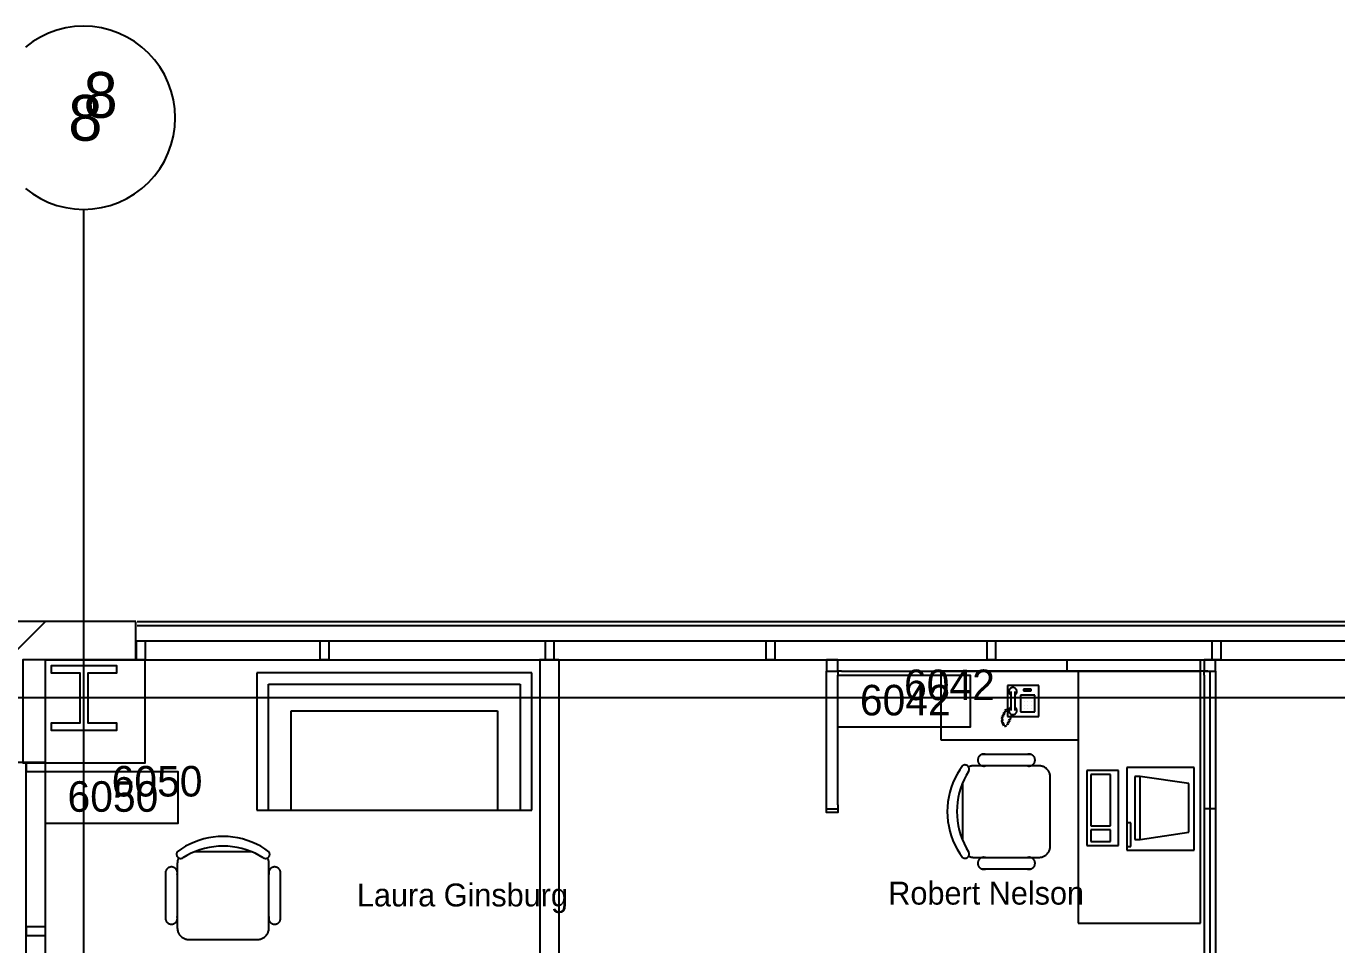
# Model space of a CAD drawing. Header units: millimetres. Extents: x 18694 to 89916, y 18694 to 89916.
# Drawn here: x 30708 to 39431, y 83803 to 89916 of the extents above; entities that cross this region are included whole.
import ezdxf

# ---------------------------------------------------------------- set-up
doc = ezdxf.new("R2010")
doc.units = ezdxf.units.MM
doc.layers.get('0').update_dxf_attribs({"linetype": 'CONTINUOUS'})
for name, color, linetype in [('E-B-FURR', 7, 'CONTINUOUS'), ('E-B-GLAZ', 7, 'CONTINUOUS'), ('E-B-MULL', 7, 'CONTINUOUS'), ('E-B-SHEL', 7, 'CONTINUOUS'), ('E-F-TERR', 7, 'CONTINUOUS'), ('E-S-COLM', 7, 'CONTINUOUS'), ('EMPLOYEE', 7, 'CONTINUOUS'), ('GRIDLN', 7, 'CONTINUOUS'), ('PANELS_201', 7, 'CONTINUOUS'), ('RMNUM', 7, 'CONTINUOUS')]:
    doc.layers.add(name, color=color, linetype=linetype)

msp = doc.modelspace()

# ---------------------------------------------------------------- linework, layer by layer
for p, q in [((32243.378267, 85613.543798), (32243.378267, 84699.143798)), ((34072.178267, 85613.543798), (32243.378267, 85613.543798)), ((34072.178267, 84699.143798), (34072.178267, 85613.543798)), ((36795.361972, 85623.4), (36795.361972, 85166.2)), ((38522.561972, 85623.4), (36795.361972, 85623.4)), ((37709.761972, 85623.4), (37709.761972, 83947)), ((38522.561972, 83947), (38522.561972, 85623.4)), ((32319.578267, 84699.143798), (32319.578267, 85537.343798)), ((32319.578267, 85537.343798), (33995.978267, 85537.343798)), ((33995.978267, 85537.343798), (33995.978267, 84699.143798)), ((37447.393179, 85528.135579), (37238.979007, 85528.135579)), ((37238.979007, 85528.135579), (37238.979007, 85322.292121)), ((37262.295885, 85488.394706), (37262.295885, 85361.394706)), ((37287.695885, 85488.394706), (37287.695885, 85361.394706)), ((37396.652474, 85504.945844), (37345.058724, 85504.945844)), ((37345.058724, 85504.945844), (37345.058724, 85493.039594)), ((37345.058724, 85493.039594), (37396.652474, 85493.039594)), ((37396.652474, 85493.039594), (37396.652474, 85504.945844)), ((37447.393179, 85322.292121), (37447.393179, 85528.135579)), ((37420.464974, 85465.258344), (37325.214974, 85465.258344)), ((37325.214974, 85465.258344), (37325.214974, 85354.133344)), ((37349.027474, 85445.414594), (37349.027474, 85445.414594)), ((37349.027474, 85421.602094), (37349.027474, 85421.602094)), ((37349.027474, 85397.789594), (37349.027474, 85397.789594)), ((37372.839974, 85445.414594), (37372.839974, 85445.414594)), ((37372.839974, 85421.602094), (37372.839974, 85421.602094)), ((37372.839974, 85397.789594), (37372.839974, 85397.789594)), ((37396.652474, 85445.414594), (37396.652474, 85445.414594)), ((37396.652474, 85421.602094), (37396.652474, 85421.602094)), ((37396.652474, 85397.789594), (37396.652474, 85397.789594)), ((37420.464974, 85354.133344), (37420.464974, 85465.258344)), ((32471.978267, 84699.143798), (32471.978267, 85359.543798)), ((32471.978267, 85359.543798), (33843.578267, 85359.543798)), ((33843.578267, 85359.543798), (33843.578267, 84699.143798)), ((37211.108969, 85317.80161), (37195.868969, 85312.72161)), ((37216.188969, 85327.96161), (37200.948969, 85322.88161)), ((37221.268969, 85338.12161), (37206.028969, 85333.04161)), ((37226.348969, 85348.28161), (37211.108969, 85343.20161)), ((37231.428969, 85358.44161), (37216.188969, 85353.36161)), ((37236.508969, 85368.60161), (37221.268969, 85363.52161)), ((37238.979007, 85322.292121), (37447.393179, 85322.292121)), ((37265.99424, 85336.543726), (37256.828969, 85307.64161)), ((37325.214974, 85354.133344), (37420.464974, 85354.133344)), ((37349.027474, 85373.977094), (37349.027474, 85373.977094)), ((37372.839974, 85373.977094), (37372.839974, 85373.977094)), ((37396.652474, 85373.977094), (37396.652474, 85373.977094)), ((37211.108969, 85307.64161), (37195.868969, 85302.56161)), ((37211.108969, 85297.48161), (37195.868969, 85292.40161)), ((37211.108969, 85287.32161), (37195.868969, 85282.24161)), ((37216.188969, 85277.16161), (37200.948969, 85272.08161)), ((37221.268969, 85267.00161), (37206.028969, 85261.92161)), ((37233.223284, 85259.767564), (37217.983284, 85254.687564)), ((37246.668969, 85272.08161), (37231.428969, 85267.00161)), ((37251.748969, 85282.24161), (37236.508969, 85277.16161)), ((37256.828969, 85292.40161), (37241.588969, 85287.32161)), ((37261.908969, 85302.56161), (37246.668969, 85297.48161)), ((36795.361972, 85166.2), (37709.761972, 85166.2)), ((37393.806277, 85070.5361), (37069.956277, 85070.5361)), ((37447.781277, 84994.3361), (37015.981277, 84994.3361)), ((37767.491568, 84962.736237), (37767.491568, 84463.802083)), ((37977.569107, 84962.736237), (37767.491568, 84962.736237)), ((37977.569107, 84463.802083), (37977.569107, 84962.736237)), ((38034.191568, 84983.251621), (38034.191568, 84431.798083)), ((38480.606337, 84983.251621), (38034.191568, 84983.251621)), ((38480.606337, 84431.798083), (38480.606337, 84983.251621)), ((36939.781277, 84878.515014), (36939.781277, 84500.557186)), ((37523.981277, 84460.9361), (37523.981277, 84918.1361)), ((37793.75126, 84936.476544), (37793.75126, 84595.100544)), ((37925.049722, 84936.476544), (37793.75126, 84936.476544)), ((37925.049722, 84595.100544), (37925.049722, 84936.476544)), ((38123.091568, 84923.424852), (38085.960859, 84923.424852)), ((38085.960859, 84923.424852), (38085.960859, 84504.324852)), ((38123.091568, 84504.324852), (38123.091568, 84923.424852)), ((38446.460739, 84876.057345), (38123.091568, 84923.424852)), ((38446.460739, 84553.100314), (38446.460739, 84876.057345)), ((32243.378267, 84699.143798), (34072.178267, 84699.143798)), ((38060.45126, 84615.615929), (38034.191568, 84615.615929)), ((38060.45126, 84458.057775), (38060.45126, 84615.615929)), ((37793.75126, 84595.100544), (37925.049722, 84595.100544)), ((37793.75126, 84568.840852), (37793.75126, 84490.061775)), ((37925.049722, 84568.840852), (37793.75126, 84568.840852)), ((37925.049722, 84490.061775), (37925.049722, 84568.840852)), ((38123.091568, 84504.324852), (38446.460739, 84553.100314)), ((37767.491568, 84463.802083), (37977.569107, 84463.802083)), ((37793.75126, 84490.061775), (37925.049722, 84490.061775)), ((38034.191568, 84458.057775), (38060.45126, 84458.057775)), ((38085.960859, 84504.324852), (38123.091568, 84504.324852)), ((32207.319217, 84422.65827), (31829.361388, 84422.65827)), ((37015.981277, 84384.7361), (37447.781277, 84384.7361)), ((38034.191568, 84431.798083), (38480.606337, 84431.798083)), ((31636.273865, 83968.63327), (31636.273865, 84292.48327)), ((31713.540302, 84346.45827), (31713.540302, 83914.65827)), ((32323.140302, 83914.65827), (32323.140302, 84346.45827)), ((32399.340302, 83968.63327), (32399.340302, 84292.48327)), ((37393.806277, 84307.469663), (37069.956277, 84307.469663)), ((37709.761972, 83947), (38522.561972, 83947)), ((31789.740302, 83838.45827), (32246.940302, 83838.45827))]:
    msp.add_line(p, q)
for points in [[(30702.873854, 88835.172828), (30750.924386, 88799.536124), (30802.236549, 88768.780797), (30856.31618, 88743.203037), (30912.642461, 88723.049171), (30970.67294, 88708.513293), (31029.848751, 88699.735391), (31089.6, 88696.8), (31149.351249, 88699.735391), (31208.52706, 88708.513293), (31266.557539, 88723.049171), (31322.88382, 88743.203037), (31376.963451, 88768.780797), (31428.275614, 88799.536124), (31476.326146, 88835.172828), (31520.652294, 88875.347706), (31560.827172, 88919.673854), (31596.463876, 88967.724386), (31627.219203, 89019.036549), (31652.796963, 89073.11618), (31672.950829, 89129.442461), (31687.486707, 89187.47294), (31696.264609, 89246.648751), (31699.2, 89306.4), (31699.2, 89306.4), (31699.2, 89306.4), (31696.264609, 89366.151249), (31687.486707, 89425.32706), (31672.950829, 89483.357539), (31652.796963, 89539.68382), (31627.219203, 89593.763451), (31596.463876, 89645.075614), (31560.827172, 89693.126146), (31520.652294, 89737.452294), (31476.326146, 89777.627172), (31428.275614, 89813.263876), (31376.963451, 89844.019203), (31322.88382, 89869.596963), (31266.557539, 89889.750829), (31208.52706, 89904.286707), (31149.351249, 89913.064609), (31089.6, 89916), (31029.848751, 89913.064609), (30970.67294, 89904.286707), (30912.642461, 89889.750829), (30856.31618, 89869.596963), (30802.236549, 89844.019203), (30750.924386, 89813.263876), (30702.873854, 89777.627172)], [(37287.695885, 85464.995903), (37289.195491, 85465.874379), (37290.634586, 85466.848825), (37292.007037, 85467.91509), (37293.306993, 85469.068629), (37294.528917, 85470.304527), (37295.6676, 85471.617516), (37296.718191, 85473.002001), (37297.676211, 85474.452083), (37298.537579, 85475.961581), (37299.298623, 85477.524064), (37299.956101, 85479.132872), (37300.50721, 85480.78115), (37300.949602, 85482.461872), (37301.281391, 85484.167878), (37301.501165, 85485.891897), (37301.607986, 85487.626581), (37301.601398, 85489.364538), (37301.481431, 85491.098363), (37301.248595, 85492.820666), (37300.903883, 85494.524108), (37300.448763, 85496.201429), (37299.885175, 85497.845481), (37299.215521, 85499.449259), (37298.442654, 85501.005928), (37297.569869, 85502.508853), (37296.600884, 85503.951631), (37295.539829, 85505.328113), (37294.391225, 85506.632433), (37293.159968, 85507.859032), (37291.851304, 85509.002684), (37290.470811, 85510.058514), (37289.024371, 85511.022024), (37287.518148, 85511.889106), (37285.958561, 85512.656067), (37284.352256, 85513.319638), (37282.70608, 85513.87699), (37281.027045, 85514.32575), (37279.32231, 85514.664003), (37277.599136, 85514.89031), (37275.86487, 85515.003704), (37274.126899, 85515.003704), (37272.392633, 85514.89031), (37270.66946, 85514.664003), (37268.964724, 85514.32575), (37267.28569, 85513.87699), (37265.639513, 85513.319638), (37264.033208, 85512.656067), (37262.473621, 85511.889106), (37260.967398, 85511.022024), (37259.520958, 85510.058514), (37258.140465, 85509.002684), (37256.831801, 85507.859032), (37255.600544, 85506.632433), (37254.45194, 85505.328113), (37253.390885, 85503.951631), (37252.4219, 85502.508853), (37251.549115, 85501.005928), (37250.776248, 85499.449259), (37250.106594, 85497.845481), (37249.543006, 85496.201429), (37249.087886, 85494.524108), (37248.743174, 85492.820666), (37248.510338, 85491.098363), (37248.390371, 85489.364538), (37248.383783, 85487.626581), (37248.490604, 85485.891897), (37248.710378, 85484.167878), (37249.042167, 85482.461872), (37249.484559, 85480.78115), (37250.035669, 85479.132872), (37250.693146, 85477.524064), (37251.45419, 85475.961581), (37252.315558, 85474.452083), (37253.273578, 85473.002001), (37254.324169, 85471.617516), (37255.462852, 85470.304527), (37256.684776, 85469.068629), (37257.984733, 85467.91509), (37259.357183, 85466.848825), (37260.796278, 85465.874379), (37262.295885, 85464.995903)], [(37262.295885, 85384.793508), (37260.796278, 85383.915032), (37259.357183, 85382.940586), (37257.984733, 85381.874321), (37256.684776, 85380.720782), (37255.462852, 85379.484885), (37254.324169, 85378.171896), (37253.273578, 85376.78741), (37252.315558, 85375.337328), (37251.45419, 85373.82783), (37250.693146, 85372.265347), (37250.035669, 85370.656539), (37249.484559, 85369.008262), (37249.042167, 85367.327539), (37248.710378, 85365.621533), (37248.490604, 85363.897515), (37248.383783, 85362.16283), (37248.390371, 85360.424873), (37248.510338, 85358.691048), (37248.743174, 85356.968745), (37249.087886, 85355.265304), (37249.543006, 85353.587983), (37250.106594, 85351.94393), (37250.776248, 85350.340152), (37251.549115, 85348.783483), (37252.4219, 85347.280558), (37253.390885, 85345.83778), (37254.45194, 85344.461298), (37255.600544, 85343.156978), (37256.831801, 85341.930379), (37258.140465, 85340.786727), (37259.520958, 85339.730897), (37260.967398, 85338.767388), (37262.473621, 85337.900305), (37264.033208, 85337.133344), (37265.639513, 85336.469773), (37267.28569, 85335.912421), (37268.964724, 85335.463662), (37270.66946, 85335.125408), (37272.392633, 85334.899102), (37274.126899, 85334.785707), (37275.86487, 85334.785707), (37277.599136, 85334.899102), (37279.32231, 85335.125408), (37281.027045, 85335.463662), (37282.70608, 85335.912421), (37284.352256, 85336.469773), (37285.958561, 85337.133344), (37287.518148, 85337.900305), (37289.024371, 85338.767388), (37290.470811, 85339.730897), (37291.851304, 85340.786727), (37293.159968, 85341.930379), (37294.391225, 85343.156978), (37295.539829, 85344.461298), (37296.600884, 85345.83778), (37297.569869, 85347.280558), (37298.442654, 85348.783483), (37299.215521, 85350.340152), (37299.885175, 85351.94393), (37300.448763, 85353.587983), (37300.903883, 85355.265304), (37301.248595, 85356.968745), (37301.481431, 85358.691048), (37301.601398, 85360.424873), (37301.607986, 85362.16283), (37301.501165, 85363.897515), (37301.281391, 85365.621533), (37300.949602, 85367.327539), (37300.50721, 85369.008262), (37299.956101, 85370.656539), (37299.298623, 85372.265347), (37298.537579, 85373.82783), (37297.676211, 85375.337328), (37296.718191, 85376.78741), (37295.6676, 85378.171896), (37294.528917, 85379.484885), (37293.306993, 85380.720782), (37292.007037, 85381.874321), (37290.634586, 85382.940586), (37289.195491, 85383.915032), (37287.695885, 85384.793508)], [(37092.181277, 85070.5361), (37089.680212, 85071.178078), (37087.142695, 85071.656059), (37084.579466, 85071.96802), (37082.001376, 85072.112641), (37079.419339, 85072.089309), (37076.844283, 85071.898124), (37074.287111, 85071.539893), (37071.758645, 85071.016135), (37069.269589, 85070.329065), (37066.83048, 85069.481593), (37064.451643, 85068.477305), (37062.143146, 85067.320454), (37059.914763, 85066.015935), (37057.775925, 85064.569271), (37055.735688, 85062.986586), (37053.802686, 85061.27458), (37051.985103, 85059.440499), (37050.290633, 85057.492106), (37048.726447, 85055.437651), (37047.299169, 85053.285829), (37046.014839, 85051.045749), (37044.878893, 85048.726894), (37043.896142, 85046.339079), (37043.070743, 85043.892412), (37042.406193, 85041.39725), (37041.905302, 85038.864155), (37041.570193, 85036.303849), (37041.402283, 85033.727171), (37041.402283, 85031.145029), (37041.570193, 85028.568351), (37041.905302, 85026.008046), (37042.406193, 85023.47495), (37043.070743, 85020.979788), (37043.896142, 85018.533121), (37044.878893, 85016.145306), (37046.014839, 85013.826451), (37047.299169, 85011.586371), (37048.726447, 85009.434549), (37050.290633, 85007.380094), (37051.985103, 85005.431701), (37053.802686, 85003.59762), (37055.735688, 85001.885614), (37057.775925, 85000.302929), (37059.914763, 84998.856265), (37062.143146, 84997.551746), (37064.451643, 84996.394895), (37066.83048, 84995.390607), (37069.269589, 84994.543135), (37071.758645, 84993.856065), (37074.287111, 84993.332307), (37076.844283, 84992.974076), (37079.419339, 84992.782891), (37082.001376, 84992.759559), (37084.579466, 84992.90418), (37087.142695, 84993.216141), (37089.680212, 84993.694122), (37092.181277, 84994.3361)], [(37371.581277, 84994.3361), (37374.082342, 84993.694122), (37376.61986, 84993.216141), (37379.183089, 84992.90418), (37381.761179, 84992.759559), (37384.343216, 84992.782891), (37386.918271, 84992.974076), (37389.475444, 84993.332307), (37392.00391, 84993.856065), (37394.492965, 84994.543135), (37396.932074, 84995.390607), (37399.310912, 84996.394895), (37401.619408, 84997.551746), (37403.847792, 84998.856265), (37405.986629, 85000.302929), (37408.026867, 85001.885614), (37409.959869, 85003.59762), (37411.777452, 85005.431701), (37413.471922, 85007.380094), (37415.036107, 85009.434549), (37416.463386, 85011.586371), (37417.747716, 85013.826451), (37418.883661, 85016.145306), (37419.866413, 85018.533121), (37420.691811, 85020.979788), (37421.356362, 85023.47495), (37421.857252, 85026.008046), (37422.192362, 85028.568351), (37422.360272, 85031.145029), (37422.360272, 85033.727171), (37422.192362, 85036.303849), (37421.857252, 85038.864155), (37421.356362, 85041.39725), (37420.691811, 85043.892412), (37419.866413, 85046.339079), (37418.883661, 85048.726894), (37417.747716, 85051.045749), (37416.463386, 85053.285829), (37415.036107, 85055.437651), (37413.471922, 85057.492106), (37411.777452, 85059.440499), (37409.959869, 85061.27458), (37408.026867, 85062.986586), (37405.986629, 85064.569271), (37403.847792, 85066.015935), (37401.619408, 85067.320454), (37399.310912, 85068.477305), (37396.932074, 85069.481593), (37394.492965, 85070.329065), (37392.00391, 85071.016135), (37389.475444, 85071.539893), (37386.918271, 85071.898124), (37384.343216, 85072.089309), (37381.761179, 85072.112641), (37379.183089, 85071.96802), (37376.61986, 85071.656059), (37374.082342, 85071.178078), (37371.581277, 85070.5361)], [(36939.781277, 84994.3361), (36921.022045, 84967.571399), (36904.022764, 84939.655769), (36888.8538, 84910.704766), (36875.577948, 84880.838234), (36864.250162, 84850.179805), (36854.917334, 84818.85639), (36847.618096, 84786.997653), (36842.382665, 84754.735473), (36839.232712, 84722.2034), (36838.181277, 84689.5361), (36839.232712, 84656.8688), (36842.382665, 84624.336727), (36847.618096, 84592.074547), (36854.917334, 84560.21581), (36864.250162, 84528.892395), (36875.577948, 84498.233966), (36888.8538, 84468.367434), (36904.022764, 84439.416431), (36921.022045, 84411.500801), (36939.781277, 84384.7361)], [(36980.044974, 84957.222569), (36980.947103, 84958.773712), (36981.747503, 84960.379714), (36982.442852, 84962.033913), (36983.030266, 84963.729444), (36983.507308, 84965.459275), (36983.871997, 84967.216228), (36984.122823, 84968.993014), (36984.258743, 84970.782262), (36984.279194, 84972.576549), (36984.184092, 84974.36843), (36983.97383, 84976.150472), (36983.649281, 84977.915281), (36983.211791, 84979.655536), (36982.663176, 84981.364016), (36982.005712, 84983.033634), (36981.242126, 84984.657462), (36980.375586, 84986.228765), (36979.409687, 84987.741022), (36978.348437, 84989.18796), (36977.196238, 84990.563577), (36975.95787, 84991.862164), (36974.638472, 84993.078335), (36973.243517, 84994.207043), (36971.778792, 84995.243607), (36970.250374, 84996.183725), (36968.664605, 84997.023498), (36967.028062, 84997.759441), (36965.347537, 84998.388501), (36963.63, 84998.908068), (36961.882577, 84999.315987), (36960.112519, 84999.610565), (36958.327168, 84999.790581), (36956.533932, 84999.855287), (36954.74025, 84999.804415), (36952.953564, 84999.638176), (36951.181286, 84999.35726), (36949.430769, 84998.962831), (36947.709276, 84998.456528), (36946.023948, 84997.840449), (36944.381778, 84997.117151), (36942.789578, 84996.289636), (36941.253954, 84995.361335), (36939.781277, 84994.3361)], [(37015.981277, 84994.3361), (37011.398335, 84994.198158), (37006.831986, 84993.784831), (37002.298762, 84993.097615), (36997.815076, 84992.138999), (36993.397161, 84990.912454), (36989.061013, 84989.422419), (36984.82233, 84987.674291), (36980.696459, 84985.674397)], [(37523.981277, 84918.1361), (37523.818127, 84923.119818), (37523.329376, 84928.082196), (37522.517116, 84933.001983), (37521.384825, 84937.858111), (37519.937353, 84942.629787), (37518.180898, 84947.296578), (37516.12298, 84951.838498), (37513.772413, 84956.2361), (37511.139262, 84960.470552), (37508.234802, 84964.523721), (37505.071471, 84968.378251), (37501.662814, 84972.017637), (37498.023428, 84975.426293), (37494.168898, 84978.589625), (37490.115729, 84981.494084), (37485.881277, 84984.127236), (37481.483676, 84986.477803), (37476.941755, 84988.53572), (37472.274965, 84990.292176), (37467.503289, 84991.739648), (37462.64716, 84992.871938), (37457.727373, 84993.684198), (37452.764996, 84994.17295), (37447.781277, 84994.3361)], [(36980.373047, 84957.017347), (36964.397375, 84930.028586), (36950.149179, 84902.089289), (36937.684775, 84873.309887), (36927.053427, 84843.804128), (36918.297156, 84813.688632), (36911.45057, 84783.08243), (36906.540731, 84752.10649), (36903.587043, 84720.883244), (36902.601181, 84689.5361), (36903.587043, 84658.188956), (36906.540731, 84626.96571), (36911.45057, 84595.98977), (36918.297156, 84565.383568), (36927.053427, 84535.268072), (36937.684775, 84505.762313), (36950.149179, 84476.982911), (36964.397375, 84449.043614), (36980.373047, 84422.054853)], [(32323.140302, 84422.65827), (32296.375602, 84441.417502), (32268.459971, 84458.416784), (32239.508969, 84473.585747), (32209.642436, 84486.861599), (32178.984008, 84498.189386), (32147.660593, 84507.522214), (32115.801856, 84514.821451), (32083.539676, 84520.056882), (32051.007602, 84523.206835), (32018.340302, 84524.25827), (31985.673003, 84523.206835), (31953.140929, 84520.056882), (31920.878749, 84514.821451), (31889.020012, 84507.522214), (31857.696597, 84498.189386), (31827.038168, 84486.861599), (31797.171636, 84473.585747), (31768.220634, 84458.416784), (31740.305003, 84441.417502), (31713.540302, 84422.65827)], [(32285.82155, 84382.0665), (32258.832788, 84398.042173), (32230.893492, 84412.290369), (32202.11409, 84424.754773), (32172.608331, 84435.38612), (32142.492835, 84444.142391), (32111.886632, 84450.988977), (32080.910693, 84455.898817), (32049.687447, 84458.852505), (32018.340302, 84459.838366), (31986.993158, 84458.852505), (31955.769912, 84455.898817), (31924.793973, 84450.988977), (31894.18777, 84444.142391), (31864.072274, 84435.38612), (31834.566515, 84424.754773), (31805.787113, 84412.290369), (31777.847817, 84398.042173), (31750.859055, 84382.0665)], [(37447.781277, 84384.7361), (37452.764996, 84384.89925), (37457.727373, 84385.388002), (37462.64716, 84386.200262), (37467.503289, 84387.332552), (37472.274965, 84388.780024), (37476.941755, 84390.53648), (37481.483676, 84392.594397), (37485.881277, 84394.944964), (37490.115729, 84397.578116), (37494.168898, 84400.482575), (37498.023428, 84403.645907), (37501.662814, 84407.054563), (37505.071471, 84410.693949), (37508.234802, 84414.548479), (37511.139262, 84418.601648), (37513.772413, 84422.8361), (37516.12298, 84427.233702), (37518.180898, 84431.775622), (37519.937353, 84436.442413), (37521.384825, 84441.214089), (37522.517116, 84446.070217), (37523.329376, 84450.990004), (37523.818127, 84455.952382), (37523.981277, 84460.9361)], [(31713.540302, 84422.65827), (31712.515068, 84421.185593), (31711.586767, 84419.64997), (31710.759251, 84418.05777), (31710.035953, 84416.415599), (31709.419875, 84414.730272), (31708.913571, 84413.008778), (31708.519143, 84411.258261), (31708.238227, 84409.485983), (31708.071987, 84407.699297), (31708.021115, 84405.905615), (31708.085821, 84404.112379), (31708.265837, 84402.327028), (31708.560415, 84400.55697), (31708.968335, 84398.809548), (31709.487902, 84397.092011), (31710.116962, 84395.411485), (31710.852905, 84393.774943), (31711.692677, 84392.189173), (31712.632796, 84390.660756), (31713.669359, 84389.196031), (31714.798068, 84387.801076), (31716.014238, 84386.481677), (31717.312826, 84385.24331), (31718.688442, 84384.091111), (31720.135381, 84383.029861), (31721.647638, 84382.063962), (31723.21894, 84381.197422), (31724.842769, 84380.433836), (31726.512387, 84379.776371), (31728.220867, 84379.227756), (31729.961121, 84378.790267), (31731.72593, 84378.465718), (31733.507972, 84378.255456), (31735.299853, 84378.160353), (31737.09414, 84378.180804), (31738.883388, 84378.316725), (31740.660174, 84378.56755), (31742.417127, 84378.93224), (31744.146958, 84379.409281), (31745.84249, 84379.996695), (31747.496688, 84380.692044), (31749.102691, 84381.492444), (31750.653834, 84382.394574)], [(31722.202005, 84381.743089), (31720.202112, 84377.617218), (31718.453983, 84373.378535), (31716.963949, 84369.042387), (31715.737403, 84364.624472), (31714.778787, 84360.140786), (31714.091572, 84355.607562), (31713.678245, 84351.041212), (31713.540302, 84346.45827)], [(32286.026771, 84382.394574), (32287.577914, 84381.492444), (32289.183917, 84380.692044), (32290.838115, 84379.996695), (32292.533647, 84379.409281), (32294.263477, 84378.93224), (32296.020431, 84378.56755), (32297.797217, 84378.316725), (32299.586465, 84378.180804), (32301.380752, 84378.160353), (32303.172633, 84378.255456), (32304.954675, 84378.465718), (32306.719484, 84378.790267), (32308.459738, 84379.227756), (32310.168218, 84379.776371), (32311.837836, 84380.433836), (32313.461665, 84381.197422), (32315.032967, 84382.063962), (32316.545224, 84383.029861), (32317.992163, 84384.091111), (32319.367779, 84385.24331), (32320.666366, 84386.481677), (32321.882537, 84387.801076), (32323.011246, 84389.196031), (32324.047809, 84390.660756), (32324.987928, 84392.189173), (32325.8277, 84393.774943), (32326.563643, 84395.411485), (32327.192703, 84397.092011), (32327.71227, 84398.809548), (32328.120189, 84400.55697), (32328.414768, 84402.327028), (32328.594783, 84404.112379), (32328.659489, 84405.905615), (32328.608617, 84407.699297), (32328.442378, 84409.485983), (32328.161462, 84411.258261), (32327.767034, 84413.008778), (32327.26073, 84414.730272), (32326.644652, 84416.415599), (32325.921354, 84418.05777), (32325.093838, 84419.64997), (32324.165537, 84421.185593), (32323.140302, 84422.65827)], [(32323.140302, 84346.45827), (32323.00236, 84351.041212), (32322.589033, 84355.607562), (32321.901818, 84360.140786), (32320.943202, 84364.624472), (32319.716656, 84369.042387), (32318.226622, 84373.378535), (32316.478493, 84377.617218), (32314.4786, 84381.743089)], [(36939.781277, 84384.7361), (36941.253954, 84383.710865), (36942.789578, 84382.782564), (36944.381778, 84381.955049), (36946.023948, 84381.231751), (36947.709276, 84380.615672), (36949.430769, 84380.109369), (36951.181286, 84379.71494), (36952.953564, 84379.434024), (36954.74025, 84379.267785), (36956.533932, 84379.216913), (36958.327168, 84379.281619), (36960.112519, 84379.461635), (36961.882577, 84379.756213), (36963.63, 84380.164132), (36965.347537, 84380.683699), (36967.028062, 84381.312759), (36968.664605, 84382.048702), (36970.250374, 84382.888475), (36971.778792, 84383.828593), (36973.243517, 84384.865157), (36974.638472, 84385.993865), (36975.95787, 84387.210036), (36977.196238, 84388.508623), (36978.348437, 84389.88424), (36979.409687, 84391.331178), (36980.375586, 84392.843435), (36981.242126, 84394.414738), (36982.005712, 84396.038566), (36982.663176, 84397.708184), (36983.211791, 84399.416664), (36983.649281, 84401.156919), (36983.97383, 84402.921728), (36984.184092, 84404.70377), (36984.279194, 84406.495651), (36984.258743, 84408.289938), (36984.122823, 84410.079186), (36983.871997, 84411.855972), (36983.507308, 84413.612925), (36983.030266, 84415.342756), (36982.442852, 84417.038288), (36981.747503, 84418.692486), (36980.947103, 84420.298488), (36980.044974, 84421.849631)], [(36980.696459, 84393.397803), (36984.82233, 84391.397909), (36989.061013, 84389.649781), (36993.397161, 84388.159746), (36997.815076, 84386.933201), (37002.298762, 84385.974585), (37006.831986, 84385.287369), (37011.398335, 84384.874042), (37015.981277, 84384.7361)], [(37092.181277, 84383.669663), (37089.680212, 84384.311641), (37087.142695, 84384.789622), (37084.579466, 84385.101583), (37082.001376, 84385.246204), (37079.419339, 84385.222872), (37076.844283, 84385.031686), (37074.287111, 84384.673456), (37071.758645, 84384.149698), (37069.269589, 84383.462628), (37066.83048, 84382.615156), (37064.451643, 84381.610868), (37062.143146, 84380.454017), (37059.914763, 84379.149498), (37057.775925, 84377.702834), (37055.735688, 84376.120149), (37053.802686, 84374.408143), (37051.985103, 84372.574061), (37050.290633, 84370.625669), (37048.726447, 84368.571214), (37047.299169, 84366.419392), (37046.014839, 84364.179312), (37044.878893, 84361.860457), (37043.896142, 84359.472642), (37043.070743, 84357.025975), (37042.406193, 84354.530812), (37041.905302, 84351.997717), (37041.570193, 84349.437412), (37041.402283, 84346.860734), (37041.402283, 84344.278591), (37041.570193, 84341.701914), (37041.905302, 84339.141608), (37042.406193, 84336.608513), (37043.070743, 84334.113351), (37043.896142, 84331.666684), (37044.878893, 84329.278869), (37046.014839, 84326.960014), (37047.299169, 84324.719934), (37048.726447, 84322.568112), (37050.290633, 84320.513656), (37051.985103, 84318.565264), (37053.802686, 84316.731183), (37055.735688, 84315.019176), (37057.775925, 84313.436491), (37059.914763, 84311.989828), (37062.143146, 84310.685309), (37064.451643, 84309.528457), (37066.83048, 84308.52417), (37069.269589, 84307.676698), (37071.758645, 84306.989628), (37074.287111, 84306.465869), (37076.844283, 84306.107639), (37079.419339, 84305.916453), (37082.001376, 84305.893122), (37084.579466, 84306.037742), (37087.142695, 84306.349704), (37089.680212, 84306.827685), (37092.181277, 84307.469663)], [(37371.581277, 84307.469663), (37374.082342, 84306.827685), (37376.61986, 84306.349704), (37379.183089, 84306.037742), (37381.761179, 84305.893122), (37384.343216, 84305.916453), (37386.918271, 84306.107639), (37389.475444, 84306.465869), (37392.00391, 84306.989628), (37394.492965, 84307.676698), (37396.932074, 84308.52417), (37399.310912, 84309.528457), (37401.619408, 84310.685309), (37403.847792, 84311.989828), (37405.986629, 84313.436491), (37408.026867, 84315.019176), (37409.959869, 84316.731183), (37411.777452, 84318.565264), (37413.471922, 84320.513656), (37415.036107, 84322.568112), (37416.463386, 84324.719934), (37417.747716, 84326.960014), (37418.883661, 84329.278869), (37419.866413, 84331.666684), (37420.691811, 84334.113351), (37421.356362, 84336.608513), (37421.857252, 84339.141608), (37422.192362, 84341.701914), (37422.360272, 84344.278591), (37422.360272, 84346.860734), (37422.192362, 84349.437412), (37421.857252, 84351.997717), (37421.356362, 84354.530812), (37420.691811, 84357.025975), (37419.866413, 84359.472642), (37418.883661, 84361.860457), (37417.747716, 84364.179312), (37416.463386, 84366.419392), (37415.036107, 84368.571214), (37413.471922, 84370.625669), (37411.777452, 84372.574061), (37409.959869, 84374.408143), (37408.026867, 84376.120149), (37405.986629, 84377.702834), (37403.847792, 84379.149498), (37401.619408, 84380.454017), (37399.310912, 84381.610868), (37396.932074, 84382.615156), (37394.492965, 84383.462628), (37392.00391, 84384.149698), (37389.475444, 84384.673456), (37386.918271, 84385.031686), (37384.343216, 84385.222872), (37381.761179, 84385.246204), (37379.183089, 84385.101583), (37376.61986, 84384.789622), (37374.082342, 84384.311641), (37371.581277, 84383.669663)], [(31712.473865, 84270.25827), (31713.115843, 84272.759335), (31713.593824, 84275.296853), (31713.905786, 84277.860082), (31714.050406, 84280.438171), (31714.027075, 84283.020209), (31713.835889, 84285.595264), (31713.477659, 84288.152437), (31712.9539, 84290.680903), (31712.266831, 84293.169958), (31711.419358, 84295.609067), (31710.415071, 84297.987905), (31709.258219, 84300.296401), (31707.9537, 84302.524785), (31706.507037, 84304.663622), (31704.924352, 84306.70386), (31703.212345, 84308.636862), (31701.378264, 84310.454445), (31699.429872, 84312.148915), (31697.375416, 84313.7131), (31695.223594, 84315.140379), (31692.983514, 84316.424709), (31690.664659, 84317.560654), (31688.276844, 84318.543406), (31685.830177, 84319.368804), (31683.335015, 84320.033355), (31680.80192, 84320.534245), (31678.241614, 84320.869355), (31675.664937, 84321.037265), (31673.082794, 84321.037265), (31670.506116, 84320.869355), (31667.945811, 84320.534245), (31665.412716, 84320.033355), (31662.917554, 84319.368804), (31660.470886, 84318.543406), (31658.083071, 84317.560654), (31655.764216, 84316.424709), (31653.524136, 84315.140379), (31651.372314, 84313.7131), (31649.317859, 84312.148915), (31647.369467, 84310.454445), (31645.535385, 84308.636862), (31643.823379, 84306.70386), (31642.240694, 84304.663622), (31640.79403, 84302.524785), (31639.489511, 84300.296401), (31638.33266, 84297.987905), (31637.328372, 84295.609067), (31636.4809, 84293.169958), (31635.79383, 84290.680903), (31635.270072, 84288.152437), (31634.911842, 84285.595264), (31634.720656, 84283.020209), (31634.697324, 84280.438171), (31634.841945, 84277.860082), (31635.153906, 84275.296853), (31635.631887, 84272.759335), (31636.273865, 84270.25827)], [(32399.340302, 84270.25827), (32399.98228, 84272.759335), (32400.460261, 84275.296853), (32400.772223, 84277.860082), (32400.916844, 84280.438171), (32400.893512, 84283.020209), (32400.702326, 84285.595264), (32400.344096, 84288.152437), (32399.820337, 84290.680903), (32399.133268, 84293.169958), (32398.285795, 84295.609067), (32397.281508, 84297.987905), (32396.124656, 84300.296401), (32394.820138, 84302.524785), (32393.373474, 84304.663622), (32391.790789, 84306.70386), (32390.078782, 84308.636862), (32388.244701, 84310.454445), (32386.296309, 84312.148915), (32384.241854, 84313.7131), (32382.090032, 84315.140379), (32379.849952, 84316.424709), (32377.531096, 84317.560654), (32375.143281, 84318.543406), (32372.696614, 84319.368804), (32370.201452, 84320.033355), (32367.668357, 84320.534245), (32365.108052, 84320.869355), (32362.531374, 84321.037265), (32359.949231, 84321.037265), (32357.372553, 84320.869355), (32354.812248, 84320.534245), (32352.279153, 84320.033355), (32349.783991, 84319.368804), (32347.337324, 84318.543406), (32344.949509, 84317.560654), (32342.630653, 84316.424709), (32340.390573, 84315.140379), (32338.238751, 84313.7131), (32336.184296, 84312.148915), (32334.235904, 84310.454445), (32332.401823, 84308.636862), (32330.689816, 84306.70386), (32329.107131, 84304.663622), (32327.660467, 84302.524785), (32326.355949, 84300.296401), (32325.199097, 84297.987905), (32324.194809, 84295.609067), (32323.347337, 84293.169958), (32322.660268, 84290.680903), (32322.136509, 84288.152437), (32321.778279, 84285.595264), (32321.587093, 84283.020209), (32321.563761, 84280.438171), (32321.708382, 84277.860082), (32322.020343, 84275.296853), (32322.498325, 84272.759335), (32323.140302, 84270.25827)], [(31636.273865, 83990.85827), (31635.631887, 83988.357205), (31635.153906, 83985.819687), (31634.841945, 83983.256459), (31634.697324, 83980.678369), (31634.720656, 83978.096331), (31634.911842, 83975.521276), (31635.270072, 83972.964103), (31635.79383, 83970.435638), (31636.4809, 83967.946582), (31637.328372, 83965.507473), (31638.33266, 83963.128636), (31639.489511, 83960.820139), (31640.79403, 83958.591756), (31642.240694, 83956.452918), (31643.823379, 83954.41268), (31645.535385, 83952.479679), (31647.369467, 83950.662096), (31649.317859, 83948.967625), (31651.372314, 83947.40344), (31653.524136, 83945.976162), (31655.764216, 83944.691832), (31658.083071, 83943.555886), (31660.470886, 83942.573135), (31662.917554, 83941.747736), (31665.412716, 83941.083185), (31667.945811, 83940.582295), (31670.506116, 83940.247186), (31673.082794, 83940.079276), (31675.664937, 83940.079276), (31678.241614, 83940.247186), (31680.80192, 83940.582295), (31683.335015, 83941.083185), (31685.830177, 83941.747736), (31688.276844, 83942.573135), (31690.664659, 83943.555886), (31692.983514, 83944.691832), (31695.223594, 83945.976162), (31697.375416, 83947.40344), (31699.429872, 83948.967625), (31701.378264, 83950.662096), (31703.212345, 83952.479679), (31704.924352, 83954.41268), (31706.507037, 83956.452918), (31707.9537, 83958.591756), (31709.258219, 83960.820139), (31710.415071, 83963.128636), (31711.419358, 83965.507473), (31712.266831, 83967.946582), (31712.9539, 83970.435638), (31713.477659, 83972.964103), (31713.835889, 83975.521276), (31714.027075, 83978.096331), (31714.050406, 83980.678369), (31713.905786, 83983.256459), (31713.593824, 83985.819687), (31713.115843, 83988.357205), (31712.473865, 83990.85827)], [(31713.540302, 83914.65827), (31713.703453, 83909.674552), (31714.192204, 83904.712174), (31715.004464, 83899.792388), (31716.136754, 83894.936259), (31717.584227, 83890.164583), (31719.340682, 83885.497793), (31721.3986, 83880.955872), (31723.749167, 83876.55827), (31726.382318, 83872.323818), (31729.286778, 83868.270649), (31732.450109, 83864.416119), (31735.858766, 83860.776733), (31739.498151, 83857.368077), (31743.352682, 83854.204746), (31747.405851, 83851.300286), (31751.640302, 83848.667134), (31756.037904, 83846.316567), (31760.579825, 83844.25865), (31765.246615, 83842.502194), (31770.018291, 83841.054722), (31774.87442, 83839.922432), (31779.794207, 83839.110172), (31784.756584, 83838.62142), (31789.740302, 83838.45827)], [(32246.940302, 83838.45827), (32251.924021, 83838.62142), (32256.886398, 83839.110172), (32261.806185, 83839.922432), (32266.662314, 83841.054722), (32271.43399, 83842.502194), (32276.10078, 83844.25865), (32280.642701, 83846.316567), (32285.040302, 83848.667134), (32289.274754, 83851.300286), (32293.327923, 83854.204746), (32297.182454, 83857.368077), (32300.821839, 83860.776733), (32304.230496, 83864.416119), (32307.393827, 83868.270649), (32310.298287, 83872.323818), (32312.931438, 83876.55827), (32315.282005, 83880.955872), (32317.339923, 83885.497793), (32319.096378, 83890.164583), (32320.54385, 83894.936259), (32321.676141, 83899.792388), (32322.488401, 83904.712174), (32322.977152, 83909.674552), (32323.140302, 83914.65827)], [(32323.140302, 83990.85827), (32322.498325, 83988.357205), (32322.020343, 83985.819687), (32321.708382, 83983.256459), (32321.563761, 83980.678369), (32321.587093, 83978.096331), (32321.778279, 83975.521276), (32322.136509, 83972.964103), (32322.660268, 83970.435638), (32323.347337, 83967.946582), (32324.194809, 83965.507473), (32325.199097, 83963.128636), (32326.355949, 83960.820139), (32327.660467, 83958.591756), (32329.107131, 83956.452918), (32330.689816, 83954.41268), (32332.401823, 83952.479679), (32334.235904, 83950.662096), (32336.184296, 83948.967625), (32338.238751, 83947.40344), (32340.390573, 83945.976162), (32342.630653, 83944.691832), (32344.949509, 83943.555886), (32347.337324, 83942.573135), (32349.783991, 83941.747736), (32352.279153, 83941.083185), (32354.812248, 83940.582295), (32357.372553, 83940.247186), (32359.949231, 83940.079276), (32362.531374, 83940.079276), (32365.108052, 83940.247186), (32367.668357, 83940.582295), (32370.201452, 83941.083185), (32372.696614, 83941.747736), (32375.143281, 83942.573135), (32377.531096, 83943.555886), (32379.849952, 83944.691832), (32382.090032, 83945.976162), (32384.241854, 83947.40344), (32386.296309, 83948.967625), (32388.244701, 83950.662096), (32390.078782, 83952.479679), (32391.790789, 83954.41268), (32393.373474, 83956.452918), (32394.820138, 83958.591756), (32396.124656, 83960.820139), (32397.281508, 83963.128636), (32398.285795, 83965.507473), (32399.133268, 83967.946582), (32399.820337, 83970.435638), (32400.344096, 83972.964103), (32400.702326, 83975.521276), (32400.893512, 83978.096331), (32400.916844, 83980.678369), (32400.772223, 83983.256459), (32400.460261, 83985.819687), (32399.98228, 83988.357205), (32399.340302, 83990.85827)]]:
    msp.add_lwpolyline(points)
at = {"layer": 'E-B-FURR', "color": 6}
for p, q in [((31445.2, 85699.6), (39878, 85699.6)), ((34252.423265, 85699.6), (34123.282706, 85699.6)), ((34125.423265, 85699.6), (34125.423265, 81888.595481)), ((34252.423265, 85699.6), (34252.423265, 81888.595481)), ((30837.080134, 68986.4), (30837.080134, 85013.8))]:
    msp.add_line(p, q, dxfattribs=at)
msp.add_lwpolyline([(31498.821407, 85699.6), (30686.021407, 85699.6), (30686.021407, 85013.8), (31498.821407, 85013.8), (31498.821407, 85699.6), (31498.821407, 85699.6)], close=True, dxfattribs=at)
at = {"layer": 'E-B-GLAZ', "color": 8}
for p, q in [((31445.2, 85953.6), (39878, 85953.6)), ((31445.2, 85928.2), (39878, 85928.2)), ((31445.2, 85826.6), (39878, 85826.6)), ((30708.6, 68986.4), (30708.6, 85013.8))]:
    msp.add_line(p, q, dxfattribs=at)
at = {"layer": 'E-B-MULL', "color": 8}
for points in [[(31498.996641, 85826.6), (31498.996641, 85699.6), (31441.846641, 85699.6), (31441.846641, 85826.6), (31498.996641, 85826.6), (31498.996641, 85826.6)], [(32721.55, 85826.6), (32721.55, 85699.6), (32664.4, 85699.6), (32664.4, 85826.6), (32721.55, 85826.6), (32721.55, 85826.6)], [(34220.15, 85826.6), (34220.15, 85699.6), (34163, 85699.6), (34163, 85826.6), (34220.15, 85826.6), (34220.15, 85826.6)], [(35690.175, 85826.6), (35690.175, 85699.6), (35633.025, 85699.6), (35633.025, 85826.6), (35690.175, 85826.6), (35690.175, 85826.6)], [(37160.2, 85826.6), (37160.2, 85699.6), (37103.05, 85699.6), (37103.05, 85826.6), (37160.2, 85826.6), (37160.2, 85826.6)], [(38658.8, 85826.6), (38658.8, 85699.6), (38601.65, 85699.6), (38601.65, 85826.6), (38658.8, 85826.6), (38658.8, 85826.6)], [(30708.6, 84956.65), (30835.6, 84956.65), (30835.6, 85013.8), (30708.6, 85013.8), (30708.6, 84956.65), (30708.6, 84956.65)], [(30708.6, 83864.721424), (30835.6, 83864.721424), (30835.6, 83921.871424), (30708.6, 83921.871424), (30708.6, 83864.721424), (30708.6, 83864.721424)]]:
    msp.add_lwpolyline(points, close=True, dxfattribs=at)
at = {"layer": 'E-B-SHEL', "color": 2}
for p, q in [((30836.61346, 85953.6), (30581.6, 85698.58654)), ((31436.805249, 85953.6), (30827.684649, 85953.6)), ((31437.566741, 85698.58654), (31437.566741, 85952.58654)), ((31445.2, 85699.6), (30734, 85699.6)), ((31445.2, 85699.854457), (30743.347835, 85699.854457)), ((30835.6, 85016.45844), (30835.6, 85698.58654)), ((30835.6, 85698.58654), (31500.211422, 85698.58654)), ((30835.6, 85016.45844), (30581.6, 85016.45844))]:
    msp.add_line(p, q, dxfattribs=at)
at = {"layer": 'E-F-TERR', "color": 4}
msp.add_line((30836.61346, 85953.6), (25108.164566, 85953.6), dxfattribs=at)
at = {"layer": 'E-S-COLM', "color": 8}
msp.add_lwpolyline([(30876.521635, 85610.7), (30876.521635, 85661.5), (31308.321635, 85661.5), (31308.321635, 85610.7), (31117.821635, 85610.7), (31117.821635, 85280.5), (31308.321635, 85280.5), (31308.321635, 85229.7), (30876.521635, 85229.7), (30876.521635, 85280.5), (31067.021635, 85280.5), (31067.021635, 85610.7), (30876.521635, 85610.7), (30876.521635, 85610.7)], close=True, dxfattribs=at)
at = {"layer": 'GRIDLN', "color": 9}
for p, q in [((31089.6, 88696.8), (31089.6, 18694.4)), ((31089.6, 88696.8), (31089.6, 18694.4)), ((88696.8, 85445.6), (18694.4, 85445.6))]:
    msp.add_line(p, q, dxfattribs=at)
at = {"layer": 'PANELS_201', "color": 6}
for p, q in [((37608.16202, 85699.6), (37658.96202, 85699.6)), ((37633.56202, 85699.6), (37633.56202, 85623.4)), ((38547.961969, 85699.6), (38547.961969, 85623.4)), ((37608.16202, 85623.4), (37658.96202, 85623.4))]:
    msp.add_line(p, q, dxfattribs=at)
for points in [[(36109.56202, 85699.6), (36033.36202, 85699.6), (36033.36202, 85623.4)], [(36134.96202, 85623.4), (36109.56202, 85623.4), (36109.56202, 85699.6), (36134.96202, 85699.6)], [(36134.96202, 85699.6), (37608.16202, 85699.6)], [(37658.96202, 85699.6), (38522.561969, 85699.6)], [(38573.361969, 85623.4), (38547.961969, 85623.4), (38522.561969, 85623.4), (38522.561969, 85699.6), (38573.361969, 85699.6)], [(38522.561969, 85699.6), (38547.961969, 85699.6), (38547.961969, 85623.4), (38522.561969, 85623.4)], [(38624.161969, 85623.4), (38624.161969, 85699.6), (38547.961969, 85699.6)], [(36033.36202, 85598), (36033.36202, 85623.4), (36109.56202, 85623.4), (36109.56202, 85598)], [(36033.36202, 84734.400051), (36033.36202, 85598)], [(36109.56202, 84734.400051), (36109.56202, 85598)], [(36134.96202, 85623.4), (37608.16202, 85623.4)], [(37658.96202, 85623.4), (38522.561969, 85623.4)], [(38547.961969, 85598), (38547.961969, 85623.4), (38624.161969, 85623.4), (38624.161969, 85598)], [(38547.961969, 85598), (38547.961969, 84734.4)], [(38586.061969, 85623.4), (38586.061969, 84709)], [(38624.161969, 85598), (38624.161969, 84734.4)], [(36109.56202, 84734.400051), (36109.56202, 84709.000051), (36109.56202, 84683.600051), (36033.36202, 84683.600051), (36033.36202, 84734.400051)], [(36033.36202, 84709.000051), (36109.56202, 84709.000051)], [(38547.942284, 84734.366447), (38547.942284, 84683.566447)], [(38624.142284, 84708.966447), (38547.942284, 84708.966447)], [(38586.042284, 84708.966447), (38586.042284, 83184.966447)], [(38624.142284, 84734.366447), (38624.142284, 84683.566447)], [(38547.942284, 84683.566447), (38547.942284, 83210.366447)], [(38624.142284, 84683.566447), (38624.142284, 83210.366447)]]:
    msp.add_lwpolyline(points, dxfattribs=at)
at = {"layer": 'RMNUM', "color": 30}
for points in [[(36109.56202, 85598), (36991.49099, 85598), (36991.49099, 85251.100313), (36109.56202, 85251.100313), (36109.56202, 85598)], [(30835.6, 84956.65), (31717.52897, 84956.65), (31717.52897, 84609.750313), (30835.6, 84609.750313), (30835.6, 84956.65)]]:
    msp.add_lwpolyline(points, dxfattribs=at)

# ---------------------------------------------------------------- texts
for p in [(31089.6, 89306.4), (30988, 89154)]:
    msp.add_text('8', height=304.8).set_placement(p)
at = {"layer": 'EMPLOYEE', "color": 1}
for s, p in [('Laura Ginsburg', (32908.695089, 84058.498673)), ('Robert Nelson', (36445.768261, 84070.631965))]:
    msp.add_text(s, height=152.4, dxfattribs=at).set_placement(p)
at = {"layer": 'RMNUM', "color": 30}
for s, p in [('6042', (36550.526492, 85431.360633)), ('6042', (36256.612207, 85329.760633)), ('6050', (31276.564498, 84790.010633)), ('6050', (30982.650212, 84688.410633))]:
    msp.add_text(s, height=203.2, dxfattribs=at).set_placement(p)

doc.saveas('drawing.dxf')
